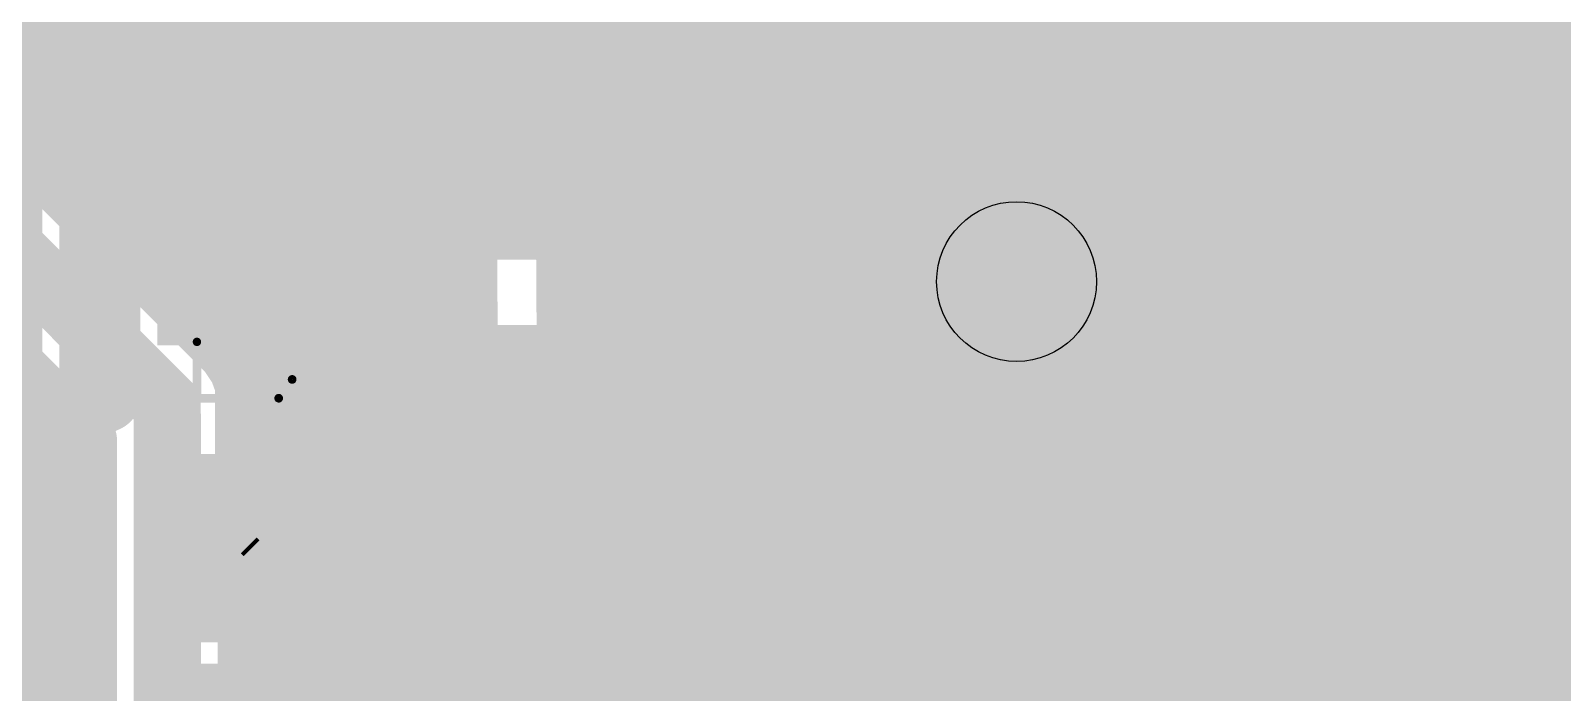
# Model space of a CAD drawing. Extents: x 0 to 1.5, y 0 to 3.74.
# Drawn here: x 0.347 to 0.893, y 1.787 to 2.023 of the extents above; entities that cross this region are included whole.
import ezdxf

# ---------------------------------------------------------------- set-up
doc = ezdxf.new("R2010")
doc.units = 0
for name, color, linetype in [('Bottom', 6, 'CONTINUOUS'), ('Bottom_Mask', 10, 'CONTINUOUS'), ('Drill_Bottom', 8, 'CONTINUOUS'), ('Drill_Top', 7, 'CONTINUOUS'), ('Edge_Bottom', 17, 'CONTINUOUS'), ('Edge_Top', 16, 'CONTINUOUS'), ('Top', 5, 'CONTINUOUS'), ('Top_Mask', 3, 'CONTINUOUS'), ('Top_Paste', 4, 'CONTINUOUS'), ('Top_Silk', 2, 'CONTINUOUS')]:
    doc.layers.add(name, color=color, linetype=linetype)

msp = doc.modelspace()

# ---------------------------------------------------------------- linework, layer by layer
at = {"layer": 'Bottom', "linetype": 'CONTINUOUS'}
for points, const_width in [([(0.507, 1.0126), (0.4982, 2.4035)], 0.025), ([(0.5371, 2.3968), (0.5459, 1.0176)], 0.025), ([(0.3816, 2.0734), (0.3183, 2.0098)], 0.025), ([(0.6978, 2.004), (0.6668, 2.0432)], 0.025), ([(0.3419, 2.0313), (0.498, 2.0313)], 0.025), ([(0.7934, 2.0354), (0.7977, 2.032)], 0.025), ([(0.7977, 2.032), (0.8389, 1.9925)], 0.025), ([(0.801, 2.0313), (1.1208, 2.0313)], 0.025), ([(0.542, 2.0273), (0.6768, 2.0273)], 0.025), ([(0.3183, 2.0098), (0.4192, 1.9088)], 0.025), ([(0.2702, 2.0148), (0.396, 1.889)], 0.008), ([(0.3242, 2.0064), (0.4981, 2.0064)], 0.025), ([(0.701, 2.0017), (0.6978, 2.004)], 0.025), ([(0.8272, 2.0064), (1.1208, 2.0064)], 0.025), ([(0.5422, 2.0025), (0.6964, 2.0025)], 0.025), ([(0.7047, 2.0004), (0.701, 2.0017)], 0.025), ([(0.7745, 2.0003), (0.7047, 2.0004)], 0.025), ([(0.8053, 1.9711), (0.7745, 2.0003)], 0.025), ([(0.8389, 1.9925), (0.8421, 1.9872)], 0.025), ([(0.8421, 1.9872), (0.8439, 1.9812)], 0.025), ([(0.3655, 1.8764), (0.2576, 1.9842)], 0.025), ([(0.3491, 1.9816), (0.4983, 1.9816)], 0.025), ([(0.8439, 1.9812), (0.8444, 1.976)], 0.025), ([(0.8464, 1.9816), (1.1208, 1.9816)], 0.025), ([(0.5423, 1.9776), (0.7959, 1.9776)], 0.025), ([(0.8444, 1.976), (0.8425, 1.8575)], 0.025), ([(0.8042, 1.8996), (0.8053, 1.9711)], 0.025), ([(0.374, 1.9567), (0.4984, 1.9567)], 0.025), ([(0.8466, 1.9567), (1.1208, 1.9567)], 0.025), ([(0.5424, 1.9527), (0.8025, 1.9527)], 0.025), ([(0.3988, 1.9318), (0.4986, 1.9318)], 0.025), ([(0.5426, 1.9279), (0.8021, 1.9279)], 0.025), ([(0.8462, 1.9318), (1.1209, 1.9318)], 0.025), ([(0.4192, 1.9088), (0.4232, 1.9028)], 0.025), ([(0.4231, 1.9069), (0.4987, 1.9069)], 0.025), ([(0.8458, 1.9069), (1.1209, 1.9069)], 0.025), ([(0.4232, 1.9028), (0.4256, 1.8961)], 0.025), ([(0.5428, 1.903), (0.8018, 1.903)], 0.025), ([(0.8035, 1.8478), (0.8042, 1.8996)], 0.025), ([(0.4256, 1.8961), (0.4265, 1.889)], 0.025), ([(0.4265, 1.889), (0.4265, 1.6605)], 0.025), ([(0.2013, 1.8821), (0.3573, 1.8821)], 0.025), ([(0.396, 1.889), (0.396, 1.636)], 0.008), ([(0.429, 1.8821), (0.4989, 1.8821)], 0.025), ([(0.5429, 1.8781), (0.8014, 1.8781)], 0.025), ([(0.8454, 1.8821), (1.1209, 1.8821)], 0.025), ([(0.3655, 1.6471), (0.3655, 1.8764)], 0.025), ([(0.2013, 1.8572), (0.363, 1.8572)], 0.025), ([(0.429, 1.8572), (0.4991, 1.8572)], 0.025), ([(0.8425, 1.8575), (0.8491, 1.8479)], 0.025), ([(0.8452, 1.8572), (1.1209, 1.8572)], 0.025), ([(0.5431, 1.8532), (0.801, 1.8532)], 0.025), ([(0.8047, 1.844), (0.8035, 1.8478)], 0.025), ([(0.8491, 1.8479), (0.8643, 1.8482)], 0.025), ([(0.8643, 1.8482), (0.8704, 1.8467)], 0.025), ([(0.8704, 1.8467), (0.8759, 1.8439)], 0.025), ([(0.8253, 1.8138), (0.8047, 1.844)], 0.025), ([(0.8759, 1.8439), (0.8805, 1.84)], 0.025), ([(0.8805, 1.84), (0.9127, 1.8052)], 0.025), ([(0.2013, 1.8323), (0.363, 1.8323)], 0.025), ([(0.429, 1.8323), (0.4992, 1.8323)], 0.025), ([(0.5432, 1.8284), (0.8127, 1.8284)], 0.025), ([(0.8902, 1.8323), (1.1209, 1.8323)], 0.025), ([(0.8271, 1.8117), (0.8253, 1.8138)], 0.025), ([(0.2013, 1.8075), (0.363, 1.8075)], 0.025), ([(0.429, 1.8075), (0.4994, 1.8075)], 0.025), ([(0.8304, 1.8095), (0.8271, 1.8117)], 0.025), ([(0.8341, 1.8085), (0.8304, 1.8095)], 0.025), ([(0.856, 1.8091), (0.8341, 1.8085)], 0.025), ([(0.8782, 1.7854), (0.856, 1.8091)], 0.025), ([(0.5434, 1.8035), (0.8588, 1.8035)], 0.025), ([(0.8783, 1.6455), (0.8782, 1.7854)], 0.025), ([(0.2013, 1.7826), (0.363, 1.7826)], 0.025), ([(0.429, 1.7826), (0.4995, 1.7826)], 0.025), ([(0.5436, 1.7786), (0.8757, 1.7786)], 0.025)]:
    msp.add_lwpolyline(points, dxfattribs=dict(at, const_width=const_width))
for points, const_width in [([(0.7915, 2.032, 1), (0.804, 2.032, 1), (0.7915, 2.032, 1)], 0.0125), ([(0.7915, 2.032, 1), (0.804, 2.032, 1), (0.7915, 2.032, 1)], 0.0125), ([(0.6916, 2.004, 1), (0.7041, 2.004, 1), (0.6916, 2.004, 1)], 0.0125), ([(0.6916, 2.004, 1), (0.7041, 2.004, 1), (0.6916, 2.004, 1)], 0.0125), ([(0.6948, 2.0017, 1), (0.7073, 2.0017, 1), (0.6948, 2.0017, 1)], 0.0125), ([(0.6948, 2.0017, 1), (0.7073, 2.0017, 1), (0.6948, 2.0017, 1)], 0.0125), ([(0.6985, 2.0004, 1), (0.711, 2.0004, 1), (0.6985, 2.0004, 1)], 0.0125), ([(0.6985, 2.0004, 1), (0.711, 2.0004, 1), (0.6985, 2.0004, 1)], 0.0125), ([(0.7683, 2.0003, 1), (0.7808, 2.0003, 1), (0.7683, 2.0003, 1)], 0.0125), ([(0.7683, 2.0003, 1), (0.7808, 2.0003, 1), (0.7683, 2.0003, 1)], 0.0125), ([(0.8327, 1.9925, 1), (0.8452, 1.9925, 1), (0.8327, 1.9925, 1)], 0.0125), ([(0.8327, 1.9925, 1), (0.8452, 1.9925, 1), (0.8327, 1.9925, 1)], 0.0125), ([(0.8358, 1.9872, 1), (0.8483, 1.9872, 1), (0.8358, 1.9872, 1)], 0.0125), ([(0.8358, 1.9872, 1), (0.8483, 1.9872, 1), (0.8358, 1.9872, 1)], 0.0125), ([(0.8377, 1.9812, 1), (0.8502, 1.9812, 1), (0.8377, 1.9812, 1)], 0.0125), ([(0.8377, 1.9812, 1), (0.8502, 1.9812, 1), (0.8377, 1.9812, 1)], 0.0125), ([(0.8381, 1.976, 1), (0.8506, 1.976, 1), (0.8381, 1.976, 1)], 0.0125), ([(0.8381, 1.976, 1), (0.8506, 1.976, 1), (0.8381, 1.976, 1)], 0.0125), ([(0.7991, 1.9711, 1), (0.8116, 1.9711, 1), (0.7991, 1.9711, 1)], 0.0125), ([(0.7991, 1.9711, 1), (0.8116, 1.9711, 1), (0.7991, 1.9711, 1)], 0.0125), ([(0.6929, 1.9331, 1), (0.6496, 1.9331, 1), (0.6929, 1.9331, 1)], 0.0433), ([(0.748, 1.9331, 1), (0.7047, 1.9331, 1), (0.748, 1.9331, 1)], 0.0433), ([(0.4129, 1.9088, 1), (0.4254, 1.9088, 1), (0.4129, 1.9088, 1)], 0.0125), ([(0.4129, 1.9088, 1), (0.4254, 1.9088, 1), (0.4129, 1.9088, 1)], 0.0125), ([(0.4169, 1.9028, 1), (0.4294, 1.9028, 1), (0.4169, 1.9028, 1)], 0.0125), ([(0.4169, 1.9028, 1), (0.4294, 1.9028, 1), (0.4169, 1.9028, 1)], 0.0125), ([(0.798, 1.8996, 1), (0.8105, 1.8996, 1), (0.798, 1.8996, 1)], 0.0125), ([(0.798, 1.8996, 1), (0.8105, 1.8996, 1), (0.798, 1.8996, 1)], 0.0125), ([(0.4194, 1.8961, 1), (0.4319, 1.8961, 1), (0.4194, 1.8961, 1)], 0.0125), ([(0.4194, 1.8961, 1), (0.4319, 1.8961, 1), (0.4194, 1.8961, 1)], 0.0125), ([(0.4202, 1.889, 1), (0.4327, 1.889, 1), (0.4202, 1.889, 1)], 0.0125), ([(0.4202, 1.889, 1), (0.4327, 1.889, 1), (0.4202, 1.889, 1)], 0.0125), ([(0.394, 1.889, 1), (0.398, 1.889, 1), (0.394, 1.889, 1)], 0.004), ([(0.394, 1.889, 1), (0.398, 1.889, 1), (0.394, 1.889, 1)], 0.004), ([(0.3593, 1.8764, 1), (0.3718, 1.8764, 1), (0.3593, 1.8764, 1)], 0.0125), ([(0.3593, 1.8764, 1), (0.3718, 1.8764, 1), (0.3593, 1.8764, 1)], 0.0125), ([(0.8363, 1.8575, 1), (0.8488, 1.8575, 1), (0.8363, 1.8575, 1)], 0.0125), ([(0.8363, 1.8575, 1), (0.8488, 1.8575, 1), (0.8363, 1.8575, 1)], 0.0125), ([(0.7973, 1.8478, 1), (0.8098, 1.8478, 1), (0.7973, 1.8478, 1)], 0.0125), ([(0.7973, 1.8478, 1), (0.8098, 1.8478, 1), (0.7973, 1.8478, 1)], 0.0125), ([(0.8429, 1.8479, 1), (0.8554, 1.8479, 1), (0.8429, 1.8479, 1)], 0.0125), ([(0.8429, 1.8479, 1), (0.8554, 1.8479, 1), (0.8429, 1.8479, 1)], 0.0125), ([(0.8581, 1.8482, 1), (0.8706, 1.8482, 1), (0.8581, 1.8482, 1)], 0.0125), ([(0.8581, 1.8482, 1), (0.8706, 1.8482, 1), (0.8581, 1.8482, 1)], 0.0125), ([(0.8641, 1.8467, 1), (0.8766, 1.8467, 1), (0.8641, 1.8467, 1)], 0.0125), ([(0.8641, 1.8467, 1), (0.8766, 1.8467, 1), (0.8641, 1.8467, 1)], 0.0125), ([(0.7984, 1.844, 1), (0.8109, 1.844, 1), (0.7984, 1.844, 1)], 0.0125), ([(0.7984, 1.844, 1), (0.8109, 1.844, 1), (0.7984, 1.844, 1)], 0.0125), ([(0.8697, 1.8439, 1), (0.8822, 1.8439, 1), (0.8697, 1.8439, 1)], 0.0125), ([(0.8697, 1.8439, 1), (0.8822, 1.8439, 1), (0.8697, 1.8439, 1)], 0.0125), ([(0.8743, 1.84, 1), (0.8868, 1.84, 1), (0.8743, 1.84, 1)], 0.0125), ([(0.8743, 1.84, 1), (0.8868, 1.84, 1), (0.8743, 1.84, 1)], 0.0125), ([(0.8191, 1.8138, 1), (0.8316, 1.8138, 1), (0.8191, 1.8138, 1)], 0.0125), ([(0.8191, 1.8138, 1), (0.8316, 1.8138, 1), (0.8191, 1.8138, 1)], 0.0125), ([(0.8209, 1.8117, 1), (0.8334, 1.8117, 1), (0.8209, 1.8117, 1)], 0.0125), ([(0.8209, 1.8117, 1), (0.8334, 1.8117, 1), (0.8209, 1.8117, 1)], 0.0125), ([(0.8241, 1.8095, 1), (0.8366, 1.8095, 1), (0.8241, 1.8095, 1)], 0.0125), ([(0.8241, 1.8095, 1), (0.8366, 1.8095, 1), (0.8241, 1.8095, 1)], 0.0125), ([(0.8279, 1.8085, 1), (0.8404, 1.8085, 1), (0.8279, 1.8085, 1)], 0.0125), ([(0.8279, 1.8085, 1), (0.8404, 1.8085, 1), (0.8279, 1.8085, 1)], 0.0125), ([(0.8497, 1.8091, 1), (0.8622, 1.8091, 1), (0.8497, 1.8091, 1)], 0.0125), ([(0.8497, 1.8091, 1), (0.8622, 1.8091, 1), (0.8497, 1.8091, 1)], 0.0125), ([(0.872, 1.7854, 1), (0.8845, 1.7854, 1), (0.872, 1.7854, 1)], 0.0125), ([(0.872, 1.7854, 1), (0.8845, 1.7854, 1), (0.872, 1.7854, 1)], 0.0125)]:
    msp.add_lwpolyline(points, format="xyb", dxfattribs=dict(at, const_width=const_width))
at = {"layer": 'Bottom'}
msp.add_solid([(0.6712, 1.9764), (0.7264, 1.9764), (0.6712, 1.8898), (0.7264, 1.8898)], dxfattribs=at)
at = {"layer": 'Bottom_Mask', "linetype": 'CONTINUOUS', "const_width": 0.0473}
for points in [[(0.6949, 1.9331, 1), (0.6476, 1.9331, 1), (0.6949, 1.9331, 1)], [(0.7027, 1.9331, 1), (0.75, 1.9331, 1), (0.7027, 1.9331, 1)]]:
    msp.add_lwpolyline(points, format="xyb", dxfattribs=at)
at = {"layer": 'Bottom_Mask'}
msp.add_solid([(0.6712, 1.9804), (0.7264, 1.9804), (0.6712, 1.8857), (0.7264, 1.8857)], dxfattribs=at)
at = {"layer": 'Drill_Bottom'}
msp.add_circle((0.6988, 1.9331), 0.0285, dxfattribs=at)
at = {"layer": 'Drill_Top'}
msp.add_circle((0.6988, 1.9331), 0.0285, dxfattribs=at)
at = {"layer": 'Edge_Bottom', "linetype": 'CONTINUOUS', "const_width": 0.008}
for points in [[(0.388, 1.6411), (0.388, 1.8856), (0.2668, 2.0069)], [(0.2863, 2.01), (0.4025, 1.8937), (0.4038, 1.8909), (0.404, 1.8837), (0.404, 1.6471)], [(0.6714, 1.8858), (0.6638, 1.8864), (0.6566, 1.8881), (0.6498, 1.8909), (0.6434, 1.8948), (0.6378, 1.8996), (0.633, 1.9053), (0.6291, 1.9116), (0.6263, 1.9185), (0.6245, 1.9257), (0.6239, 1.9331), (0.6245, 1.9405), (0.6263, 1.9477), (0.6291, 1.9545), (0.633, 1.9609), (0.6378, 1.9665), (0.6434, 1.9713), (0.6498, 1.9752), (0.6566, 1.9781), (0.6638, 1.9798), (0.6712, 1.9804), (0.7264, 1.9802), (0.7301, 1.9802), (0.7374, 1.9791), (0.7445, 1.9768), (0.7511, 1.9734), (0.7571, 1.969), (0.7623, 1.9638), (0.7667, 1.9578), (0.7701, 1.9512), (0.7724, 1.9441), (0.7735, 1.9368), (0.7735, 1.9294), (0.7724, 1.922), (0.7701, 1.915), (0.7667, 1.9084), (0.7623, 1.9023), (0.7571, 1.8971), (0.7511, 1.8927), (0.7445, 1.8894), (0.7374, 1.8871), (0.7301, 1.8859), (0.6997, 1.8858), (0.6712, 1.8859), (0.6714, 1.8858)]]:
    msp.add_lwpolyline(points, dxfattribs=at)
at = {"layer": 'Edge_Top', "linetype": 'CONTINUOUS', "const_width": 0.008}
for points in [[(0.3475, 2.3958), (0.3473, 1.359), (0.346, 1.3561), (0.3188, 1.3288), (0.2808, 1.2908), (0.2837, 1.286), (0.2863, 1.2797), (0.2879, 1.2731), (0.2884, 1.2663), (0.2883, 1.2629)], [(0.5733, 2.0711), (0.5733, 1.9449), (0.4787, 1.9449), (0.4787, 2.0711)], [(0.4535, 2.0556), (0.4536, 2.0128), (0.3964, 2.0128), (0.3964, 2.0641)], [(0.484, 1.9136), (0.5733, 1.9136), (0.5733, 1.8665), (0.6098, 1.8665), (0.6404, 1.8973), (0.6353, 1.9023), (0.6309, 1.9084), (0.6275, 1.915), (0.6252, 1.922), (0.6241, 1.9294), (0.6241, 1.9368), (0.6252, 1.9441), (0.6275, 1.9512), (0.6309, 1.9578), (0.6353, 1.9638), (0.6405, 1.969), (0.6465, 1.9734), (0.6531, 1.9768), (0.6602, 1.9791), (0.6675, 1.9802), (0.6979, 1.9804), (0.7264, 1.9802), (0.7301, 1.9802), (0.7374, 1.9791), (0.7445, 1.9768), (0.7511, 1.9734), (0.7571, 1.969), (0.7623, 1.9638), (0.7667, 1.9578), (0.7701, 1.9512), (0.7724, 1.9441), (0.7735, 1.9368), (0.7735, 1.9294), (0.7724, 1.922), (0.7701, 1.915), (0.7667, 1.9084), (0.7623, 1.9023), (0.7571, 1.8971), (0.7511, 1.8927), (0.7445, 1.8894), (0.7374, 1.8871), (0.7301, 1.8859), (0.6997, 1.8858), (0.6742, 1.8858), (0.6276, 1.8392), (0.6246, 1.8369), (0.6212, 1.8353), (0.6175, 1.8346), (0.5735, 1.8345), (0.5733, 1.8177), (0.5733, 1.7875), (0.4787, 1.7875), (0.4787, 1.792), (0.4595, 1.7727)], [(0.4017, 1.9656), (0.4536, 1.9656), (0.4536, 1.9144), (0.4331, 1.9144), (0.433, 1.8867), (0.433, 1.8676), (0.4595, 1.8676), (0.4595, 1.8084), (0.3925, 1.8084), (0.3925, 1.8676), (0.417, 1.8676), (0.417, 1.9144), (0.3964, 1.9144), (0.3964, 1.9656), (0.4017, 1.9656)], [(0.3925, 1.7336), (0.3925, 1.7928), (0.4569, 1.7928), (0.4786, 1.8144), (0.4787, 1.8994), (0.4787, 1.9136), (0.484, 1.9136)]]:
    msp.add_lwpolyline(points, dxfattribs=at)
at = {"layer": 'Top', "linetype": 'CONTINUOUS'}
for points, const_width in [([(0.37, 2.4331), (0.37, 1.8901)], 0.025), ([(0.5958, 2.0935), (0.5958, 1.889)], 0.025), ([(0.3739, 1.9903), (0.3739, 2.0866)], 0.025), ([(0.492, 2.042), (0.526, 2.008)], 0.008), ([(0.5983, 2.0303), (1.4521, 2.0303)], 0.025), ([(0.5983, 2.0054), (1.4521, 2.0054)], 0.025), ([(0.6658, 2.0027), (0.7087, 2.0029)], 0.025), ([(0.7087, 2.0029), (0.7318, 2.0027)], 0.025), ([(0.6348, 1.9926), (0.6445, 1.9976)], 0.025), ([(0.6445, 1.9976), (0.655, 2.0009)], 0.025), ([(0.655, 2.0009), (0.6658, 2.0027)], 0.025), ([(0.7318, 2.0027), (0.7427, 2.0009)], 0.025), ([(0.7427, 2.0009), (0.7531, 1.9976)], 0.025), ([(0.7531, 1.9976), (0.7628, 1.9926)], 0.025), ([(0.6259, 1.9861), (0.6348, 1.9926)], 0.025), ([(0.7628, 1.9926), (0.7717, 1.9861)], 0.025), ([(0.4511, 1.9903), (0.3739, 1.9903)], 0.025), ([(0.3739, 1.8919), (0.3739, 1.9881)], 0.025), ([(0.3739, 1.9881), (0.4562, 1.9881)], 0.025), ([(0.4562, 1.9881), (0.4511, 1.9903)], 0.025), ([(0.6182, 1.9784), (0.6259, 1.9861)], 0.025), ([(0.7717, 1.9861), (0.7794, 1.9784)], 0.025), ([(0.5983, 1.9806), (0.6176, 1.9806)], 0.025), ([(0.6117, 1.9695), (0.6182, 1.9784)], 0.025), ([(0.7794, 1.9784), (0.7859, 1.9695)], 0.025), ([(0.78, 1.9806), (1.4521, 1.9806)], 0.025), ([(0.6068, 1.9598), (0.6117, 1.9695)], 0.025), ([(0.7859, 1.9695), (0.7908, 1.9598)], 0.025), ([(0.6034, 1.9494), (0.6068, 1.9598)], 0.025), ([(0.7908, 1.9598), (0.7942, 1.9494)], 0.025), ([(0.7949, 1.9557), (1.4521, 1.9557)], 0.025), ([(0.6017, 1.9385), (0.6034, 1.9494)], 0.025), ([(0.7942, 1.9494), (0.7959, 1.9385)], 0.025), ([(0.6017, 1.9276), (0.6017, 1.9385)], 0.025), ([(0.7959, 1.9385), (0.7959, 1.9276)], 0.025), ([(0.6163, 1.8505), (0.6988, 1.9331)], 0.024), ([(0.425, 1.94), (0.425, 1.839)], 0.008), ([(0.6034, 1.9168), (0.6017, 1.9276)], 0.025), ([(0.7959, 1.9276), (0.7942, 1.9168)], 0.025), ([(0.7986, 1.9308), (1.452, 1.9308)], 0.025), ([(0.6068, 1.9064), (0.6034, 1.9168)], 0.025), ([(0.7942, 1.9168), (0.7908, 1.9064)], 0.025), ([(0.6103, 1.899), (0.6068, 1.9064)], 0.025), ([(0.7908, 1.9064), (0.7859, 1.8966)], 0.025), ([(0.7932, 1.9059), (1.452, 1.9059)], 0.025), ([(0.5958, 1.889), (0.6067, 1.8954)], 0.025), ([(0.6067, 1.8954), (0.6103, 1.899)], 0.025), ([(0.7859, 1.8966), (0.7794, 1.8877)], 0.025), ([(0.37, 1.8901), (0.3739, 1.8919)], 0.025), ([(0.7794, 1.8877), (0.7717, 1.88)], 0.025), ([(0.7717, 1.88), (0.7628, 1.8736)], 0.025), ([(0.7754, 1.8811), (1.452, 1.8811)], 0.025), ([(0.7628, 1.8736), (0.7531, 1.8686)], 0.025), ([(0.7531, 1.8686), (0.7427, 1.8652)], 0.025), ([(0.6834, 1.8633), (0.6412, 1.8213)], 0.025), ([(0.6889, 1.8633), (0.6834, 1.8633)], 0.025), ([(0.7318, 1.8635), (0.6889, 1.8633)], 0.025), ([(0.7427, 1.8652), (0.7318, 1.8635)], 0.025), ([(0.6788, 1.8562), (1.452, 1.8562)], 0.025), ([(0.526, 1.8505), (0.6163, 1.8505)], 0.024), ([(0.4387, 1.7632), (0.526, 1.8505)], 0.008), ([(0.425, 1.839), (0.426, 1.838)], 0.008), ([(0.654, 1.8313), (1.452, 1.8313)], 0.025), ([(0.6364, 1.8177), (0.631, 1.815)], 0.025), ([(0.6412, 1.8213), (0.6364, 1.8177)], 0.025), ([(0.6193, 1.8122), (0.5958, 1.812)], 0.025), ([(0.5958, 1.812), (0.5958, 1.765)], 0.025), ([(0.6252, 1.8131), (0.6193, 1.8122)], 0.025), ([(0.631, 1.815), (0.6252, 1.8131)], 0.025), ([(0.5983, 1.8065), (1.452, 1.8065)], 0.025), ([(0.5983, 1.7816), (1.452, 1.7816)], 0.025)]:
    msp.add_lwpolyline(points, dxfattribs=dict(at, const_width=const_width))
for points, const_width in [([(0.7025, 2.0029, 1), (0.715, 2.0029, 1), (0.7025, 2.0029, 1)], 0.0125), ([(0.7025, 2.0029, 1), (0.715, 2.0029, 1), (0.7025, 2.0029, 1)], 0.0125), ([(0.524, 2.008, 1), (0.528, 2.008, 1), (0.524, 2.008, 1)], 0.004), ([(0.6383, 1.9976, 1), (0.6508, 1.9976, 1), (0.6383, 1.9976, 1)], 0.0125), ([(0.6383, 1.9976, 1), (0.6508, 1.9976, 1), (0.6383, 1.9976, 1)], 0.0125), ([(0.6487, 2.0009, 1), (0.6612, 2.0009, 1), (0.6487, 2.0009, 1)], 0.0125), ([(0.6487, 2.0009, 1), (0.6612, 2.0009, 1), (0.6487, 2.0009, 1)], 0.0125), ([(0.6595, 2.0027, 1), (0.672, 2.0027, 1), (0.6595, 2.0027, 1)], 0.0125), ([(0.6595, 2.0027, 1), (0.672, 2.0027, 1), (0.6595, 2.0027, 1)], 0.0125), ([(0.7256, 2.0027, 1), (0.7381, 2.0027, 1), (0.7256, 2.0027, 1)], 0.0125), ([(0.7256, 2.0027, 1), (0.7381, 2.0027, 1), (0.7256, 2.0027, 1)], 0.0125), ([(0.7364, 2.0009, 1), (0.7489, 2.0009, 1), (0.7364, 2.0009, 1)], 0.0125), ([(0.7364, 2.0009, 1), (0.7489, 2.0009, 1), (0.7364, 2.0009, 1)], 0.0125), ([(0.7468, 1.9976, 1), (0.7593, 1.9976, 1), (0.7468, 1.9976, 1)], 0.0125), ([(0.7468, 1.9976, 1), (0.7593, 1.9976, 1), (0.7468, 1.9976, 1)], 0.0125), ([(0.6285, 1.9926, 1), (0.641, 1.9926, 1), (0.6285, 1.9926, 1)], 0.0125), ([(0.6285, 1.9926, 1), (0.641, 1.9926, 1), (0.6285, 1.9926, 1)], 0.0125), ([(0.7566, 1.9926, 1), (0.7691, 1.9926, 1), (0.7566, 1.9926, 1)], 0.0125), ([(0.7566, 1.9926, 1), (0.7691, 1.9926, 1), (0.7566, 1.9926, 1)], 0.0125), ([(0.3677, 1.9903, 1), (0.3802, 1.9903, 1), (0.3677, 1.9903, 1)], 0.0125), ([(0.3677, 1.9903, 1), (0.3802, 1.9903, 1), (0.3677, 1.9903, 1)], 0.0125), ([(0.3677, 1.9881, 1), (0.3802, 1.9881, 1), (0.3677, 1.9881, 1)], 0.0125), ([(0.3677, 1.9881, 1), (0.3802, 1.9881, 1), (0.3677, 1.9881, 1)], 0.0125), ([(0.4448, 1.9903, 1), (0.4573, 1.9903, 1), (0.4448, 1.9903, 1)], 0.0125), ([(0.4448, 1.9903, 1), (0.4573, 1.9903, 1), (0.4448, 1.9903, 1)], 0.0125), ([(0.4499, 1.9881, 1), (0.4624, 1.9881, 1), (0.4499, 1.9881, 1)], 0.0125), ([(0.4499, 1.9881, 1), (0.4624, 1.9881, 1), (0.4499, 1.9881, 1)], 0.0125), ([(0.6197, 1.9861, 1), (0.6322, 1.9861, 1), (0.6197, 1.9861, 1)], 0.0125), ([(0.6197, 1.9861, 1), (0.6322, 1.9861, 1), (0.6197, 1.9861, 1)], 0.0125), ([(0.7654, 1.9861, 1), (0.7779, 1.9861, 1), (0.7654, 1.9861, 1)], 0.0125), ([(0.7654, 1.9861, 1), (0.7779, 1.9861, 1), (0.7654, 1.9861, 1)], 0.0125), ([(0.6119, 1.9784, 1), (0.6244, 1.9784, 1), (0.6119, 1.9784, 1)], 0.0125), ([(0.6119, 1.9784, 1), (0.6244, 1.9784, 1), (0.6119, 1.9784, 1)], 0.0125), ([(0.7732, 1.9784, 1), (0.7857, 1.9784, 1), (0.7732, 1.9784, 1)], 0.0125), ([(0.7732, 1.9784, 1), (0.7857, 1.9784, 1), (0.7732, 1.9784, 1)], 0.0125), ([(0.6055, 1.9695, 1), (0.618, 1.9695, 1), (0.6055, 1.9695, 1)], 0.0125), ([(0.6055, 1.9695, 1), (0.618, 1.9695, 1), (0.6055, 1.9695, 1)], 0.0125), ([(0.7796, 1.9695, 1), (0.7921, 1.9695, 1), (0.7796, 1.9695, 1)], 0.0125), ([(0.7796, 1.9695, 1), (0.7921, 1.9695, 1), (0.7796, 1.9695, 1)], 0.0125), ([(0.6005, 1.9598, 1), (0.613, 1.9598, 1), (0.6005, 1.9598, 1)], 0.0125), ([(0.6005, 1.9598, 1), (0.613, 1.9598, 1), (0.6005, 1.9598, 1)], 0.0125), ([(0.6929, 1.9331, 1), (0.6496, 1.9331, 1), (0.6929, 1.9331, 1)], 0.0433), ([(0.748, 1.9331, 1), (0.7047, 1.9331, 1), (0.748, 1.9331, 1)], 0.0433), ([(0.7846, 1.9598, 1), (0.7971, 1.9598, 1), (0.7846, 1.9598, 1)], 0.0125), ([(0.7846, 1.9598, 1), (0.7971, 1.9598, 1), (0.7846, 1.9598, 1)], 0.0125), ([(0.5971, 1.9494, 1), (0.6096, 1.9494, 1), (0.5971, 1.9494, 1)], 0.0125), ([(0.5971, 1.9494, 1), (0.6096, 1.9494, 1), (0.5971, 1.9494, 1)], 0.0125), ([(0.788, 1.9494, 1), (0.8005, 1.9494, 1), (0.788, 1.9494, 1)], 0.0125), ([(0.788, 1.9494, 1), (0.8005, 1.9494, 1), (0.788, 1.9494, 1)], 0.0125), ([(0.5954, 1.9385, 1), (0.6079, 1.9385, 1), (0.5954, 1.9385, 1)], 0.0125), ([(0.5954, 1.9385, 1), (0.6079, 1.9385, 1), (0.5954, 1.9385, 1)], 0.0125), ([(0.7897, 1.9385, 1), (0.8022, 1.9385, 1), (0.7897, 1.9385, 1)], 0.0125), ([(0.7897, 1.9385, 1), (0.8022, 1.9385, 1), (0.7897, 1.9385, 1)], 0.0125), ([(0.6928, 1.9331, 1), (0.7048, 1.9331, 1), (0.6928, 1.9331, 1)], 0.012), ([(0.423, 1.94, 1), (0.427, 1.94, 1), (0.423, 1.94, 1)], 0.004), ([(0.5954, 1.9276, 1), (0.6079, 1.9276, 1), (0.5954, 1.9276, 1)], 0.0125), ([(0.5954, 1.9276, 1), (0.6079, 1.9276, 1), (0.5954, 1.9276, 1)], 0.0125), ([(0.7897, 1.9276, 1), (0.8022, 1.9276, 1), (0.7897, 1.9276, 1)], 0.0125), ([(0.7897, 1.9276, 1), (0.8022, 1.9276, 1), (0.7897, 1.9276, 1)], 0.0125), ([(0.5971, 1.9168, 1), (0.6096, 1.9168, 1), (0.5971, 1.9168, 1)], 0.0125), ([(0.5971, 1.9168, 1), (0.6096, 1.9168, 1), (0.5971, 1.9168, 1)], 0.0125), ([(0.788, 1.9168, 1), (0.8005, 1.9168, 1), (0.788, 1.9168, 1)], 0.0125), ([(0.788, 1.9168, 1), (0.8005, 1.9168, 1), (0.788, 1.9168, 1)], 0.0125), ([(0.6005, 1.9064, 1), (0.613, 1.9064, 1), (0.6005, 1.9064, 1)], 0.0125), ([(0.6005, 1.9064, 1), (0.613, 1.9064, 1), (0.6005, 1.9064, 1)], 0.0125), ([(0.7846, 1.9064, 1), (0.7971, 1.9064, 1), (0.7846, 1.9064, 1)], 0.0125), ([(0.7846, 1.9064, 1), (0.7971, 1.9064, 1), (0.7846, 1.9064, 1)], 0.0125), ([(0.6005, 1.8954, 1), (0.613, 1.8954, 1), (0.6005, 1.8954, 1)], 0.0125), ([(0.6005, 1.8954, 1), (0.613, 1.8954, 1), (0.6005, 1.8954, 1)], 0.0125), ([(0.6041, 1.899, 1), (0.6166, 1.899, 1), (0.6041, 1.899, 1)], 0.0125), ([(0.6041, 1.899, 1), (0.6166, 1.899, 1), (0.6041, 1.899, 1)], 0.0125), ([(0.7796, 1.8966, 1), (0.7921, 1.8966, 1), (0.7796, 1.8966, 1)], 0.0125), ([(0.7796, 1.8966, 1), (0.7921, 1.8966, 1), (0.7796, 1.8966, 1)], 0.0125), ([(0.3638, 1.8901, 1), (0.3763, 1.8901, 1), (0.3638, 1.8901, 1)], 0.0125), ([(0.3638, 1.8901, 1), (0.3763, 1.8901, 1), (0.3638, 1.8901, 1)], 0.0125), ([(0.3677, 1.8919, 1), (0.3802, 1.8919, 1), (0.3677, 1.8919, 1)], 0.0125), ([(0.3677, 1.8919, 1), (0.3802, 1.8919, 1), (0.3677, 1.8919, 1)], 0.0125), ([(0.5895, 1.889, 1), (0.602, 1.889, 1), (0.5895, 1.889, 1)], 0.0125), ([(0.5895, 1.889, 1), (0.602, 1.889, 1), (0.5895, 1.889, 1)], 0.0125), ([(0.7732, 1.8877, 1), (0.7857, 1.8877, 1), (0.7732, 1.8877, 1)], 0.0125), ([(0.7732, 1.8877, 1), (0.7857, 1.8877, 1), (0.7732, 1.8877, 1)], 0.0125), ([(0.7654, 1.88, 1), (0.7779, 1.88, 1), (0.7654, 1.88, 1)], 0.0125), ([(0.7654, 1.88, 1), (0.7779, 1.88, 1), (0.7654, 1.88, 1)], 0.0125), ([(0.7566, 1.8736, 1), (0.7691, 1.8736, 1), (0.7566, 1.8736, 1)], 0.0125), ([(0.7566, 1.8736, 1), (0.7691, 1.8736, 1), (0.7566, 1.8736, 1)], 0.0125), ([(0.7468, 1.8686, 1), (0.7593, 1.8686, 1), (0.7468, 1.8686, 1)], 0.0125), ([(0.7468, 1.8686, 1), (0.7593, 1.8686, 1), (0.7468, 1.8686, 1)], 0.0125), ([(0.6772, 1.8633, 1), (0.6897, 1.8633, 1), (0.6772, 1.8633, 1)], 0.0125), ([(0.6772, 1.8633, 1), (0.6897, 1.8633, 1), (0.6772, 1.8633, 1)], 0.0125), ([(0.6826, 1.8633, 1), (0.6951, 1.8633, 1), (0.6826, 1.8633, 1)], 0.0125), ([(0.6826, 1.8633, 1), (0.6951, 1.8633, 1), (0.6826, 1.8633, 1)], 0.0125), ([(0.7256, 1.8635, 1), (0.7381, 1.8635, 1), (0.7256, 1.8635, 1)], 0.0125), ([(0.7256, 1.8635, 1), (0.7381, 1.8635, 1), (0.7256, 1.8635, 1)], 0.0125), ([(0.7364, 1.8652, 1), (0.7489, 1.8652, 1), (0.7364, 1.8652, 1)], 0.0125), ([(0.7364, 1.8652, 1), (0.7489, 1.8652, 1), (0.7364, 1.8652, 1)], 0.0125), ([(0.52, 1.8505, 1), (0.532, 1.8505, 1), (0.52, 1.8505, 1)], 0.012), ([(0.6103, 1.8505, 1), (0.6222, 1.8505, 1), (0.6103, 1.8505, 1)], 0.012), ([(0.6103, 1.8505, 1), (0.6222, 1.8505, 1), (0.6103, 1.8505, 1)], 0.012), ([(0.524, 1.8505, 1), (0.528, 1.8505, 1), (0.524, 1.8505, 1)], 0.004), ([(0.423, 1.839, 1), (0.427, 1.839, 1), (0.423, 1.839, 1)], 0.004), ([(0.423, 1.839, 1), (0.427, 1.839, 1), (0.423, 1.839, 1)], 0.004), ([(0.424, 1.838, 1), (0.428, 1.838, 1), (0.424, 1.838, 1)], 0.004), ([(0.6301, 1.8177, 1), (0.6426, 1.8177, 1), (0.6301, 1.8177, 1)], 0.0125), ([(0.6301, 1.8177, 1), (0.6426, 1.8177, 1), (0.6301, 1.8177, 1)], 0.0125), ([(0.635, 1.8213, 1), (0.6475, 1.8213, 1), (0.635, 1.8213, 1)], 0.0125), ([(0.635, 1.8213, 1), (0.6475, 1.8213, 1), (0.635, 1.8213, 1)], 0.0125), ([(0.5895, 1.812, 1), (0.602, 1.812, 1), (0.5895, 1.812, 1)], 0.0125), ([(0.5895, 1.812, 1), (0.602, 1.812, 1), (0.5895, 1.812, 1)], 0.0125), ([(0.613, 1.8122, 1), (0.6255, 1.8122, 1), (0.613, 1.8122, 1)], 0.0125), ([(0.613, 1.8122, 1), (0.6255, 1.8122, 1), (0.613, 1.8122, 1)], 0.0125), ([(0.619, 1.8131, 1), (0.6315, 1.8131, 1), (0.619, 1.8131, 1)], 0.0125), ([(0.619, 1.8131, 1), (0.6315, 1.8131, 1), (0.619, 1.8131, 1)], 0.0125), ([(0.6247, 1.815, 1), (0.6372, 1.815, 1), (0.6247, 1.815, 1)], 0.0125), ([(0.6247, 1.815, 1), (0.6372, 1.815, 1), (0.6247, 1.815, 1)], 0.0125)]:
    msp.add_lwpolyline(points, format="xyb", dxfattribs=dict(at, const_width=const_width))
at = {"layer": 'Top'}
for points in [[(0.4827, 2.0671), (0.5693, 2.0671), (0.4827, 1.9489), (0.5693, 1.9489)], [(0.4004, 2.0601), (0.4496, 2.0601), (0.4004, 2.0168), (0.4496, 2.0168)], [(0.6712, 1.9764), (0.7264, 1.9764), (0.6712, 1.8898), (0.7264, 1.8898)], [(0.4004, 1.9617), (0.4496, 1.9617), (0.4004, 1.9183), (0.4496, 1.9183)], [(0.4827, 1.9096), (0.5693, 1.9096), (0.4827, 1.7915), (0.5693, 1.7915)], [(0.3965, 1.8636), (0.4555, 1.8636), (0.3965, 1.8124), (0.4555, 1.8124)], [(0.3965, 1.7888), (0.4555, 1.7888), (0.3965, 1.7376), (0.4555, 1.7376)]]:
    msp.add_solid(points, dxfattribs=at)
at = {"layer": 'Top_Mask', "linetype": 'CONTINUOUS', "const_width": 0.0473}
for points in [[(0.6949, 1.9331, 1), (0.6476, 1.9331, 1), (0.6949, 1.9331, 1)], [(0.7027, 1.9331, 1), (0.75, 1.9331, 1), (0.7027, 1.9331, 1)]]:
    msp.add_lwpolyline(points, format="xyb", dxfattribs=at)
at = {"layer": 'Top_Mask'}
for points in [[(0.4787, 2.0711), (0.5733, 2.0711), (0.4787, 1.9449), (0.5733, 1.9449)], [(0.3964, 2.0641), (0.4536, 2.0641), (0.3964, 2.0128), (0.4536, 2.0128)], [(0.6712, 1.9804), (0.7264, 1.9804), (0.6712, 1.8857), (0.7264, 1.8857)], [(0.3964, 1.9657), (0.4536, 1.9657), (0.3964, 1.9143), (0.4536, 1.9143)], [(0.4787, 1.9136), (0.5733, 1.9136), (0.4787, 1.7874), (0.5733, 1.7874)], [(0.3925, 1.8676), (0.4595, 1.8676), (0.3925, 1.8084), (0.4595, 1.8084)], [(0.3925, 1.7928), (0.4595, 1.7928), (0.3925, 1.7336), (0.4595, 1.7336)]]:
    msp.add_solid(points, dxfattribs=at)
at = {"layer": 'Top_Paste'}
for points in [[(0.4857, 2.0641), (0.5663, 2.0641), (0.4857, 1.9519), (0.5663, 1.9519)], [(0.4034, 2.0571), (0.4466, 2.0571), (0.4034, 2.0198), (0.4466, 2.0198)], [(0.4034, 1.9587), (0.4466, 1.9587), (0.4034, 1.9213), (0.4466, 1.9213)], [(0.4857, 1.9066), (0.5663, 1.9066), (0.4857, 1.7945), (0.5663, 1.7945)], [(0.3995, 1.8606), (0.4525, 1.8606), (0.3995, 1.8154), (0.4525, 1.8154)]]:
    msp.add_solid(points, dxfattribs=at)
at = {"layer": 'Top_Silk', "linetype": 'CONTINUOUS'}
for points, const_width in [([(0.0149, 3.0362), (0.3693, 3.0362), (0.3693, 1.9339), (0.0149, 1.9339), (0.0149, 3.0362)], 0.01), ([(0.0165, 3.0356), (0.3709, 3.0356), (0.3709, 1.9333), (0.0165, 1.9333), (0.0165, 3.0356)], 0.01), ([(0.8488, 1.9581), (0.8468, 1.9579), (0.8449, 1.9575), (0.8431, 1.9567), (0.8414, 1.9557), (0.84, 1.9544), (0.8387, 1.9529), (0.8377, 1.9513), (0.8369, 1.9494), (0.8364, 1.9475), (0.8363, 1.9456), (0.8364, 1.9436), (0.8369, 1.9417), (0.8377, 1.9399), (0.8387, 1.9382), (0.84, 1.9367), (0.8414, 1.9355), (0.8431, 1.9344), (0.8449, 1.9337), (0.8468, 1.9332), (0.8488, 1.9331)], 0.01), ([(0.8988, 1.9581), (0.8488, 1.9581)], 0.01), ([(0.8488, 1.908), (0.9488, 1.9581)], 0.01), ([(0.7838, 1.9331), (0.8238, 1.9331)], 0.01), ([(0.4066, 1.9116), (0.4066, 1.8915), (0.4133, 1.8915), (0.4161, 1.8924), (0.4181, 1.8943), (0.419, 1.8963), (0.42, 1.8991), (0.42, 1.9039), (0.419, 1.9068), (0.4181, 1.9087), (0.4161, 1.9106), (0.4133, 1.9116), (0.4066, 1.9116)], 0.0031), ([(0.4357, 1.8915), (0.4357, 1.9115), (0.4261, 1.8982), (0.4405, 1.8982)], 0.0031), ([(0.8488, 1.908), (0.8988, 1.908)], 0.01)]:
    msp.add_lwpolyline(points, dxfattribs=dict(at, const_width=const_width))
at = {"layer": 'Top_Silk', "linetype": 'CONTINUOUS', "const_width": 0.0015}
for points in [[(0.4058, 1.9116, 1), (0.4073, 1.9116, 1), (0.4058, 1.9116, 1)], [(0.4397, 1.8982, 1), (0.4413, 1.8982, 1), (0.4397, 1.8982, 1)], [(0.4349, 1.8915, 1), (0.4365, 1.8915, 1), (0.4349, 1.8915, 1)]]:
    msp.add_lwpolyline(points, format="xyb", dxfattribs=at)

doc.saveas('drawing.dxf')
